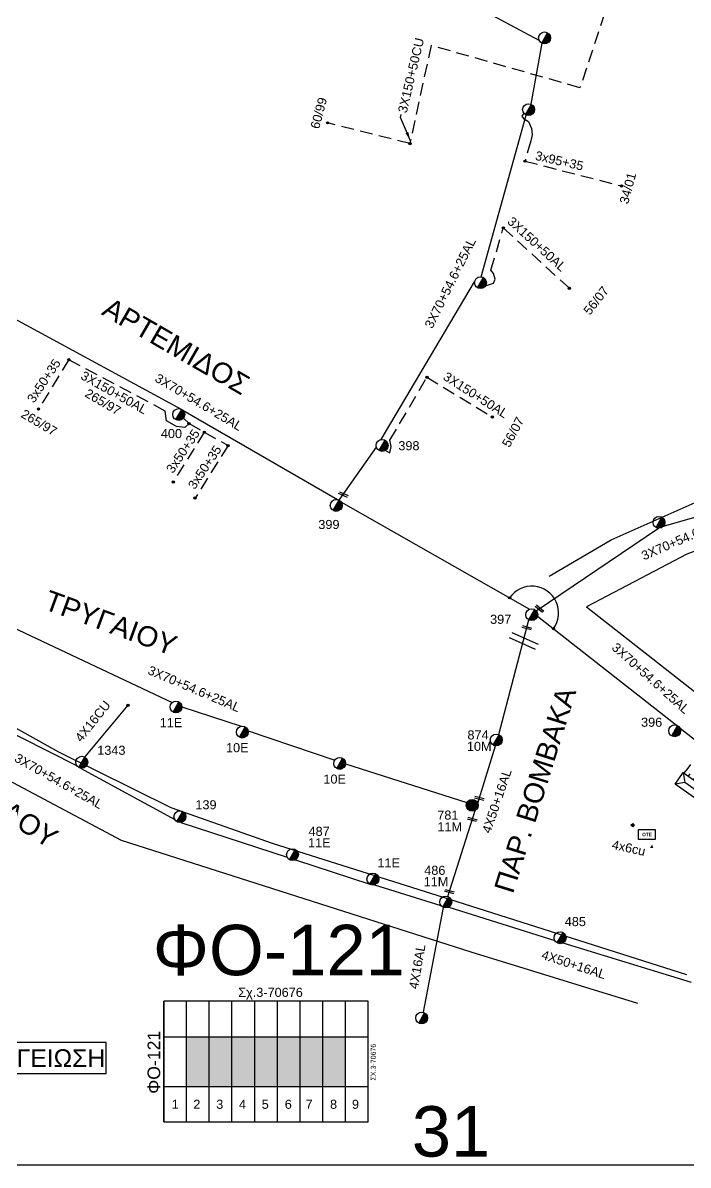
# Model space of a CAD drawing. Header units: millimetres. Extents: x 911 to 5440, y 753 to 2084.
# Drawn here: x 2510.5 to 2642.3, y 756.3 to 982.8 of the extents above; entities that cross this region are included whole.
import ezdxf
from ezdxf.enums import TextEntityAlignment as Align

# ---------------------------------------------------------------- set-up
doc = ezdxf.new("R2010")
doc.units = ezdxf.units.MM
doc.linetypes.add('DASHED', pattern=[19.05, 12.7, -6.35])
for name, color, linetype in [('Pillar OTE', 7, 'Continuous'), ('Άγνωστα', 7, 'Continuous'), ('Ασφαλειοκιβώτια Χ.Τ 9 αναχωρήσεων', 7, 'Continuous'), ('Γέφυρες Εναέριου Δικτύου', 7, 'Continuous'), ('Γυμνά εναέρια ΧΤ (3Φ)   4x16AL', 7, 'Continuous'), ('Γυμνά εναέρια ΧΤ (3Φ)   4x16CU', 7, 'Continuous'), ('Γυμνά εναέρια ΧΤ και ΦΟΠ (3Φ)   4x50+16AL', 7, 'Continuous'), ('Επιγραφές - Σχήματα', 7, 'Continuous'), ('Καλώδια ΧΤ   3x150+50AL', 7, 'DASHED'), ('Καλώδια ΧΤ   3x150+50CU', 7, 'DASHED'), ('Μηχανική τομή', 7, 'Continuous'), ('Στύλος Ξύλινος', 7, 'Continuous'), ('Στύλος Ξύλινος @ 1', 7, 'Continuous'), ('Στύλος ΦΜ', 7, 'Continuous'), ('Στύλος ΦΜ @ 1', 7, 'Continuous'), ('Συνδέσεις', 7, 'Continuous'), ('Συνεστραμμένα ΧΤ   3x70+54.6+25 AL', 7, 'SYN_LINE'), ('Τομή', 7, 'Continuous'), ('Υποσταθμός πόλεως', 7, 'Continuous'), ('Υπόβαθρο ΔΕΗ', 7, 'Continuous'), ('Υπόγεια καλώδια Παροχών ΧΤ   4x50AL', 7, 'DASHED')]:
    doc.layers.add(name, color=color, linetype=linetype)
doc.styles.get("Standard").update_dxf_attribs({"font": 'arial.ttf'})
doc.linetypes.add('SYN_LINE', pattern='A,0.5,-0.0001,["/\\/\\/\\/",Standard,S=0.1,R=0,X=0,Y=-0.05],-0.25', length=0.7501)
doc.dimstyles.new('ISO-25', dxfattribs={"dimtxt": 2.5, "dimasz": 1.8, "dimexe": 1.25, "dimexo": 0.625, "dimtad": 1, "dimtxsty": 'Standard', "dimcen": 1.8, "dimadec": 0, "dimazin": 0, "dimtfac": 1, "dimtmove": 0, "dimatfit": 3, "dimfxl": 1.25, "dimarcsym": 0})

# ---------------------------------------------------------------- blocks, each defined once
blk = doc.blocks.new('ΥΠΑΡΧΩΝ ΤΣΙΜΕΝΤΕΝΙΟΣ ΣΤΥΛΟΣ')
at = {"layer": 'Στύλος ΦΜ'}
blk.add_hatch(color=7, dxfattribs=at).paths.add_polyline_path([(-1.29, -2.28, 0.574793), (2.62, 0, 0.268822), (1.3, 2.27)])
at = {"layer": 'Στύλος ΦΜ', "color": 7}
blk.add_line((-1.29, -2.28), (1.3, 2.27), dxfattribs=at)
blk.add_circle((0, 0), 2.62, dxfattribs=at)
at = {"layer": 'Στύλος ΦΜ', "flags": 4}
for tag, p in [('ΑΡΙΘΜΟΣ', (-4.68, 8.05)), ('ΤΥΠΟΣ', (-4.91, 3.03))]:
    blk.add_attdef(tag, p, '', height=4, dxfattribs=at)
blk = doc.blocks.new('ΥΠΑΡΧΩΝ ΞΥΛΙΝΟΣ ΣΤΥΛΟΣ')
at = {"layer": 'Στύλος Ξύλινος'}
h = blk.add_hatch(color=7, dxfattribs=at)
h.paths.add_polyline_path([(-2.62, 0, 0.270008), (-1.29, -2.28), (1.3, 2.27, 0.576266)])
h.paths.add_polyline_path([(-1.29, -2.28, 0.574793), (2.62, 0, 0.268822), (1.3, 2.27)])
at = {"layer": 'Στύλος Ξύλινος', "color": 7}
blk.add_line((-1.29, -2.28), (1.3, 2.27), dxfattribs=at)
blk.add_circle((0, 0), 2.62, dxfattribs=at)
at = {"layer": 'Στύλος Ξύλινος', "flags": 4}
for tag, p in [('ΑΡΙΘΜΟΣ', (-4.91, 8.6)), ('ΤΥΠΟΣ', (-4.85, 3.39))]:
    blk.add_attdef(tag, p, '', height=4, dxfattribs=at)
blk = doc.blocks.new('ΥΠΟΣΤΑΘΜΟΣ ΠΟΛΕΩΣ 8 ΑΝΑΧΩΡΗΣΕΩΝ')
at = {"layer": 'Υποσταθμός πόλεως', "linetype": 'Continuous', "ltscale": 40}
for p, q in [((-8.18, -2.82), (-8.18, -4)), ((-5.9, -2.82), (-5.9, -4)), ((-3.55, -2.82), (-3.55, -4)), ((-1.28, -2.82), (-1.28, -4)), ((1.23, -2.82), (1.23, -4)), ((3.56, -2.82), (3.56, -4)), ((6.03, -2.82), (6.03, -4)), ((8.16, -2.82), (8.16, -4))]:
    blk.add_line(p, q, dxfattribs=at)
blk.add_lwpolyline([(-8.57, 2.82), (8.57, 2.82), (8.57, -2.82), (-8.57, -2.82)], close=True, dxfattribs=at)
for points in [[(-5.75, 0), (-8.57, 2.82)], [(5.75, 0), (8.57, 2.82)], [(-8.57, -2.82), (-5.75, 0)], [(-5.75, 0), (5.75, 0)], [(8.57, -2.82), (5.75, 0)]]:
    blk.add_lwpolyline(points, dxfattribs=at)
at = {"layer": 'Υποσταθμός πόλεως', "linetype": 'SYN_LINE', "ltscale": 40, "flags": 1}
for tag, p in [('ΜΕΤΑΣΧΗΜΑΤΙΣΜΟΣ', (9.59, 1.44)), ('ΙΣΧΥΣ', (9.57, -1.35)), ('ΑΡΙΘΜΟΣ', (9.69, -4.07))]:
    blk.add_attdef(tag, p, '', height=1.8, dxfattribs=at)
blk = doc.blocks.new('ΜΗΧΑΝΙΚΗ ΤΟΜΗ')
at = {"layer": 'Μηχανική τομή', "ltscale": 40}
for p, q in [((-1.89, 0.78), (1.89, 0.78)), ((1.89, 0), (-1.89, 0))]:
    blk.add_line(p, q, dxfattribs=at)
blk = doc.blocks.new('ΤΟΜΗ')
at = {"layer": 'Τομή', "ltscale": 40}
for p, q in [((-5.68, 0), (5.68, 0)), ((5.68, -2.33), (-5.68, -2.33))]:
    blk.add_line(p, q, dxfattribs=at)
blk = doc.blocks.new('_ΣΥΝΔΕΣΗ')
at = {"layer": 'Συνδέσεις', "linetype": 'SYN_LINE', "ltscale": 40}
blk.add_hatch(color=256, dxfattribs=at).paths.add_polyline_path([(0.5, -0.01, 1), (-0.5, -0.01, 1)])
at = {"layer": 'Συνδέσεις'}
blk.add_circle((0, -0.01), 0.5, dxfattribs=at)
blk = doc.blocks.new('ΑΣΦΑΛΕΙΟΚΙΒΩΤΙΟ ΥΠΟΣΤΑΘΜΟΥ 9 ΑΝΑΧΩΡΗΣΕΩΝ')
at = {"layer": 'Ασφαλειοκιβώτια Χ.Τ 9 αναχωρήσεων', "ltscale": 40}
for p, q in [((-23.8, 40.36), (24.02, 40.36)), ((-9.72, 40.36), (-9.72, -40.64)), ((9.94, 40.36), (9.94, -40.64)), ((-23.8, 31.36), (24.02, 31.36)), ((-23.8, 22.36), (24.02, 22.36)), ((-23.8, 13.36), (24.02, 13.36)), ((-23.8, 4.36), (24.02, 4.36)), ((-23.8, -4.64), (24.02, -4.64)), ((-23.8, -13.64), (24.02, -13.64)), ((-23.8, -22.64), (24.02, -22.64)), ((-23.8, -31.64), (24.02, -31.64))]:
    blk.add_line(p, q, dxfattribs=at)
at = {"layer": 'Ασφαλειοκιβώτια Χ.Τ 9 αναχωρήσεων'}
blk.add_lwpolyline([(-23.8, -40.64), (24.02, -40.64), (24.02, 40.36), (-23.8, 40.36)], close=True, dxfattribs=at)
for s, p in [('1', (-18.61, 37.24)), ('2', (-18.61, 28.67)), ('3', (-18.61, 19.6)), ('4', (-18.61, 10.58)), ('5', (-18.61, 1.57)), ('6', (-18.61, -7.57)), ('7', (-18.61, -15.81)), ('8', (-18.61, -25.5)), ('9', (-18.61, -34.19))]:
    blk.add_text(s, height=3.6, rotation=270, dxfattribs=at).set_placement(p)
at = {"layer": 'Ασφαλειοκιβώτια Χ.Τ 9 αναχωρήσεων', "ltscale": 40}
for tag, height, p in [('ΟΝΟΜΑ', 5, (-0.16, 44.31)), ('ΚΕΙΜΕΝΟ 1', 2, (17.06, 35.59)), ('ΚΕΙΜΕΝΟ 2', 2, (17.06, 26.88)), ('ΚΕΙΜΕΝΟ 3', 2, (17.06, 17.69)), ('ΚΕΙΜΕΝΟ 4', 2, (17.06, 8.71)), ('ΚΕΙΜΕΝΟ 5', 2, (17.06, -0.13)), ('ΚΕΙΜΕΝΟ 6', 2, (17.06, -9.05)), ('ΚΕΙΜΕΝΟ 7', 2, (17.06, -18.13)), ('ΚΕΙΜΕΝΟ 8', 2, (17.06, -26.85)), ('ΚΕΙΜΕΝΟ 9', 2, (17.06, -35.99)), ('ΣΧ', 2, (-0.1, -42.64))]:
    blk.add_attdef(tag, text='', height=height, dxfattribs=at).set_placement(p, align=Align.MIDDLE_CENTER)
blk = doc.blocks.new('PILLAR ΟΤΕ')
at = {"layer": 'Pillar OTE', "ltscale": 40}
blk.add_lwpolyline([(-3.31, 2.02), (3.39, 2.02), (3.39, -1.99), (-3.31, -1.99)], close=True, dxfattribs=at)
at = {"layer": 'Pillar OTE', "insert": (-1.81, 0.71), "char_height": 1.3575, "width": 109.961, "attachment_point": 1}
blk.add_mtext('{\\fArial|b1|i0|c161|p34;OTE}', dxfattribs=at)
blk = doc.blocks.new('TSONTA XT1')
at = {"ltscale": 40}
h = blk.add_hatch(color=256, dxfattribs=at)
h.dxf.hatch_style = 1
h.paths.add_polyline_path([(595.96, 2487.66), (597.07, 2488.77), (595.96, 2489.87), (594.85, 2488.77)])
blk.add_lwpolyline([(594.85, 2488.77), (595.96, 2489.87), (597.07, 2488.77), (595.96, 2487.66)], close=True, dxfattribs=at)

msp = doc.modelspace()

# ---------------------------------------------------------------- hatches: boundary and pattern name
at = {"layer": 'Pillar OTE', "ltscale": 40}
h = msp.add_hatch(color=256, dxfattribs=at)
h.dxf.hatch_style = 1
h.paths.add_polyline_path([(2635.39, 819.2), (2635.15, 819.9), (2634.76, 819.26)])
at = {"layer": 'Ασφαλειοκιβώτια Χ.Τ 9 αναχωρήσεων'}
for color, points in [(5, [(2547.41, 781.79), (2542.91, 781.79), (2542.91, 771.96), (2547.41, 771.96)]), (27, [(2551.91, 781.79), (2547.41, 781.79), (2547.41, 771.96), (2551.91, 771.96)]), (2, [(2556.41, 781.79), (2551.91, 781.79), (2551.91, 771.96), (2556.41, 771.96)]), (30, [(2560.91, 781.79), (2556.41, 781.79), (2556.41, 771.96), (2560.91, 771.96)]), (133, [(2565.41, 781.79), (2560.91, 781.79), (2560.91, 771.96), (2565.41, 771.96)]), (154, [(2569.91, 781.79), (2565.41, 781.79), (2565.41, 771.96), (2569.91, 771.96)]), (85, [(2574.41, 781.79), (2569.91, 781.79), (2569.91, 771.96), (2574.41, 771.96)])]:
    msp.add_hatch(color=color, dxfattribs=at).paths.add_polyline_path(points)

# ---------------------------------------------------------------- linework, layer by layer
at = {"layer": 'Άγνωστα', "color": 30, "linetype": 'DASHED', "ltscale": 0.2}
msp.add_lwpolyline([(2609.71, 964.97), (2609.37, 964.32), (2609.64, 963.91), (2610.63, 963.29), (2611.23, 961.9), (2611.36, 960.62), (2611.12, 959.47), (2609.97, 955.43), (2629.09, 950.52)], dxfattribs=at)
at = {"layer": 'Άγνωστα', "color": 6, "linetype": 'DASHED', "ltscale": 0.2}
for points in [[(2519.59, 916.07), (2513.58, 906.27)], [(2542.31, 904.48), (2543.4, 903.38), (2546.43, 901.69), (2551.13, 899.01), (2544.6, 888.62)], [(2546.43, 901.69), (2540.28, 891.81)]]:
    msp.add_lwpolyline(points, dxfattribs=at)
at = {"layer": 'Γέφυρες Εναέριου Δικτύου'}
msp.add_arc((2611.31, 865.84), 5.31, 324.0841, 145.6775, dxfattribs=at)
at = {"layer": 'Γυμνά εναέρια ΧΤ (3Φ)   4x16AL', "color": 27, "linetype": 'SYN_LINE', "ltscale": 20}
msp.add_lwpolyline([(2593.75, 807.46), (2589.81, 786.66)], dxfattribs=at)
at = {"layer": 'Γυμνά εναέρια ΧΤ (3Φ)   4x16CU', "color": 27, "linetype": 'SYN_LINE', "ltscale": 10}
msp.add_lwpolyline([(2522.74, 837.26), (2531.33, 847.55)], dxfattribs=at)
at = {"layer": 'Γυμνά εναέρια ΧΤ και ΦΟΠ (3Φ)   4x50+16AL', "color": 27}
for points in [[(2604.77, 841.72), (2610.72, 864.46)], [(2600.62, 828.11), (2604.09, 839.49)], [(2594.67, 809.62), (2600.06, 826.65)], [(2594.9, 807.53), (2615.88, 800.92)], [(2617.49, 800.4), (2642.89, 792.63)]]:
    msp.add_lwpolyline(points, dxfattribs=at)
at = {"layer": 'Επιγραφές - Σχήματα'}
msp.add_lwpolyline([(2959.33, 1782.88), (2959.33, 1782.88), (2959.33, 756.34), (954.14, 756.34), (954.14, 1770.68), (954.14, 1770.68)], dxfattribs=at)
at = {"layer": 'Επιγραφές - Σχήματα', "color": 190}
msp.add_lwpolyline([(2491.48, 774.49), (2526.99, 774.49), (2526.99, 780.66), (2491.48, 780.66)], close=True, dxfattribs=at)
at = {"layer": 'Καλώδια ΧΤ   3x150+50AL', "color": 30, "ltscale": 0.2}
for points in [[(2602.15, 930.7), (2603.73, 931.2), (2604.08, 932.03), (2603.75, 933.16), (2603.22, 933.81), (2605.67, 942.21), (2618.76, 930.23)], [(2582.33, 898.08), (2583.16, 897.6), (2583.46, 898.81), (2583.21, 900.07), (2590.53, 912.58), (2603.52, 904.68)]]:
    msp.add_lwpolyline(points, dxfattribs=at)
at = {"layer": 'Καλώδια ΧΤ   3x150+50AL', "color": 6, "ltscale": 0.2}
msp.add_lwpolyline([(2543.4, 903.38), (2542.54, 902.61), (2540.95, 902.81), (2538.96, 903.93), (2538.66, 905.88), (2519.59, 916.07)], dxfattribs=at)
at = {"layer": 'Καλώδια ΧΤ   3x150+50AL', "ltscale": 0.2}
msp.add_lwpolyline([(2658.07, 797.83), (2672, 787.64), (2691.37, 809.02), (2666.24, 830.06), (2667.51, 832.44), (2652.37, 844.08), (2649.36, 840.42), (2647.48, 841.75), (2641.82, 834.55)], dxfattribs=at)
at = {"layer": 'Καλώδια ΧΤ   3x150+50CU', "color": 2, "ltscale": 0.2}
msp.add_lwpolyline([(2677.28, 970.21, -0.913247), (2679.33, 975.73), (2680.79, 980.7), (2629.32, 995.53), (2620.85, 969.98), (2591.36, 978.36)], format="xyb", dxfattribs=at)
msp.add_lwpolyline([(2591.36, 978.36), (2587.16, 958.91), (2570.85, 963.02)], dxfattribs=at)
at = {"layer": 'Συνεστραμμένα ΧΤ   3x70+54.6+25 AL', "color": 30, "ltscale": 10}
for points in [[(2612.78, 979.37), (2599.58, 986.45)], [(2613.27, 978.83), (2611.15, 966.72)]]:
    msp.add_lwpolyline(points, dxfattribs=at)
at = {"layer": 'Συνεστραμμένα ΧΤ   3x70+54.6+25 AL', "color": 30, "ltscale": 20}
for points in [[(2601.26, 932.49), (2610.23, 964.55)], [(2581.48, 900.21), (2599.98, 931.47)], [(2573.15, 888.19), (2580.53, 898.71)]]:
    msp.add_lwpolyline(points, dxfattribs=at)
at = {"layer": 'Συνεστραμμένα ΧΤ   3x70+54.6+25 AL', "color": 6, "ltscale": 20}
for points in [[(2504.05, 926.74), (2541.85, 906.26)], [(2542.17, 906.06), (2572.8, 888.32)], [(2637.42, 883.06), (2665.04, 890.99)], [(2573.49, 887.9), (2610.88, 866.59)], [(2612.17, 866.29), (2636.39, 882.63)], [(2612.45, 865.22), (2639.99, 843.59)], [(2640.69, 842.97), (2668.85, 820.89)]]:
    msp.add_lwpolyline(points, dxfattribs=at)
at = {"layer": 'Συνεστραμμένα ΧΤ   3x70+54.6+25 AL', "color": 27, "ltscale": 20}
for points in [[(2504.86, 864.66), (2540.07, 848.1)], [(2541.99, 847.22), (2553.7, 843.37)], [(2498.59, 846.97), (2521.21, 835.54)], [(2555.1, 842.48), (2572.28, 836.67)], [(2574.42, 835.89), (2598.47, 828.23)], [(2521.92, 835.09), (2540.56, 824.86)], [(2541.79, 824.28), (2562.85, 817.39)], [(2564.49, 816.89), (2579.25, 812.04)]]:
    msp.add_lwpolyline(points, dxfattribs=at)
at = {"layer": 'Συνεστραμμένα ΧΤ   3x70+54.6+25 AL', "color": 27, "ltscale": 15}
msp.add_lwpolyline([(2580.14, 811.93), (2593.32, 807.8)], dxfattribs=at)
at = {"layer": 'Υπόβαθρο ΔΕΗ'}
for points in [[(2614.76, 873.16), (2627.04, 880.35), (2644.26, 887.98), (2656.83, 891.9), (2667.12, 892.94)], [(2642.03, 794.11), (2596.54, 808.55), (2559.95, 820.15), (2539.85, 827.2), (2517.63, 838.24), (2500.64, 847.66), (2489.45, 854.92), (2467.06, 869.59), (2454.28, 878.52), (2445.92, 883.63)], [(2674.1, 854.45), (2670.4, 870.93), (2668.15, 884.07), (2656.52, 882.78), (2642.06, 877.5), (2631.59, 872.02), (2622.17, 867.08), (2650.88, 844.52), (2690.95, 811.67), (2674.1, 854.45)], [(2464.37, 769.32), (2407.81, 809.74), (2449.88, 869.39), (2504.31, 834.4), (2529.95, 820.77), (2599.24, 798.66), (2632.27, 788.45)]]:
    msp.add_lwpolyline(points, dxfattribs=at)

# ---------------------------------------------------------------- block references
at = {"layer": 'Pillar OTE', "xscale": 0.5, "yscale": 0.5, "zscale": 0.5}
msp.add_blockref('PILLAR ΟΤΕ', (2634.08, 821.89), dxfattribs=at)
at = {"layer": 'Ασφαλειοκιβώτια Χ.Τ 9 αναχωρήσεων', "xscale": 0.5, "yscale": 0.5, "zscale": 0.5, "rotation": 90}
msp.add_blockref('ΑΣΦΑΛΕΙΟΚΙΒΩΤΙΟ ΥΠΟΣΤΑΘΜΟΥ 9 ΑΝΑΧΩΡΗΣΕΩΝ', (2558.59, 776.82), dxfattribs=at).add_auto_attribs({'ΟΝΟΜΑ': 'ΦΟ-121', 'ΣΧ': 'ΣX.3-70676'})
at = {"layer": 'Μηχανική τομή'}
for p, xscale, yscale, zscale, rotation in [((2574.07, 889.49), 0.5000000000002741, 0.5000000000002741, 0.5000000000002741, 155.5619944990725), ((2612.96, 866.82), 0.5000000000003361, 0.5000000000003361, 0.5000000000003361, 140.6973874422891), ((2610.36, 863.09), 0.5000000000002636, 0.5000000000002636, 0.5000000000002636, 165.3701920286456), ((2600.97, 829.28), 0.5000000000002636, 0.5000000000002636, 0.5000000000002636, 165.3701920286456), ((2599.56, 825.08), 0.5000000000002636, 0.5000000000002636, 0.5000000000002636, 165.3701920286456), ((2595.04, 810.78), 0.5000000000002636, 0.5000000000002636, 0.5000000000002636, 165.3701920286456)]:
    msp.add_blockref('ΜΗΧΑΝΙΚΗ ΤΟΜΗ', p, dxfattribs=dict(at, xscale=xscale, yscale=yscale, zscale=zscale, rotation=rotation))
at = {"layer": 'Στύλος Ξύλινος @ 1', "ltscale": 40}
ref = msp.add_blockref('ΥΠΑΡΧΩΝ ΞΥΛΙΝΟΣ ΣΤΥΛΟΣ', (2599.51, 827.7), dxfattribs=dict(at, xscale=0.4499999999998181, yscale=0.4499999999998181, zscale=0.4499999999998181))
ref.add_attrib('ΤΥΠΟΣ', '11M', (2592.61, 822.52), dxfattribs={"layer": 'Στύλος Ξύλινος', "height": 1.8, "flags": 4})
ref.add_attrib('ΑΡΙΘΜΟΣ', '781', (2592.58, 824.86), dxfattribs={"layer": 'Στύλος Ξύλινος', "height": 1.8, "flags": 4})
at = {"layer": 'Στύλος ΦΜ @ 1', "ltscale": 40, "xscale": 0.4499999999998181, "yscale": 0.4499999999998181, "zscale": 0.4499999999998181}
for p in [(2613.85, 979.86), (2610.67, 965.64), (2601.15, 931.32), (2636.51, 883.8), (2589.49, 785.53)]:
    msp.add_blockref('ΥΠΑΡΧΩΝ ΤΣΙΜΕΝΤΕΝΙΟΣ ΣΤΥΛΟΣ', p, dxfattribs=at)
at = {"layer": 'Στύλος ΦΜ @ 1', "ltscale": 40}
ref = msp.add_blockref('ΥΠΑΡΧΩΝ ΤΣΙΜΕΝΤΕΝΙΟΣ ΣΤΥΛΟΣ', (2541.37, 905.19), dxfattribs=dict(at, xscale=0.4499999999998181, yscale=0.4499999999998181, zscale=0.4499999999998181))
ref.add_attrib('ΤΥΠΟΣ', '400', (2537.82, 900.51), dxfattribs={"layer": 'Στύλος ΦΜ', "height": 1.8, "flags": 4})
ref = msp.add_blockref('ΥΠΑΡΧΩΝ ΤΣΙΜΕΝΤΕΝΙΟΣ ΣΤΥΛΟΣ', (2581.66, 899.05), dxfattribs=dict(at, xscale=0.4499999999998181, yscale=0.4499999999998181, zscale=0.4499999999998181))
ref.add_attrib('ΤΥΠΟΣ', '398', (2584.87, 898.1), dxfattribs={"layer": 'Στύλος ΦΜ', "height": 1.8, "flags": 4})
ref = msp.add_blockref('ΥΠΑΡΧΩΝ ΤΣΙΜΕΝΤΕΝΙΟΣ ΣΤΥΛΟΣ', (2572.57, 887.16), dxfattribs=dict(at, xscale=0.4499999999998181, yscale=0.4499999999998181, zscale=0.4499999999998181))
ref.add_attrib('ΤΥΠΟΣ', '399', (2569.02, 882.48), dxfattribs={"layer": 'Στύλος ΦΜ', "height": 1.8, "flags": 4})
ref = msp.add_blockref('ΥΠΑΡΧΩΝ ΤΣΙΜΕΝΤΕΝΙΟΣ ΣΤΥΛΟΣ', (2611.3, 865.49), dxfattribs=dict(at, xscale=0.4499999999998181, yscale=0.4499999999998181, zscale=0.4499999999998181))
ref.add_attrib('ΤΥΠΟΣ', '397', (2603.05, 863.68), dxfattribs={"layer": 'Στύλος ΦΜ', "height": 1.8, "flags": 4})
ref = msp.add_blockref('ΥΠΑΡΧΩΝ ΤΣΙΜΕΝΤΕΝΙΟΣ ΣΤΥΛΟΣ', (2540.82, 847.19), dxfattribs=dict(at, xscale=0.4499999999998181, yscale=0.4499999999998181, zscale=0.4499999999998181))
ref.add_attrib('ΤΥΠΟΣ', '11E', (2537.59, 843.19), dxfattribs={"layer": 'Στύλος ΦΜ', "height": 1.8, "flags": 4})
ref = msp.add_blockref('ΥΠΑΡΧΩΝ ΤΣΙΜΕΝΤΕΝΙΟΣ ΣΤΥΛΟΣ', (2639.62, 842.47), dxfattribs=dict(at, xscale=0.4499999999998181, yscale=0.4499999999998181, zscale=0.4499999999998181))
ref.add_attrib('ΤΥΠΟΣ', '396', (2632.96, 843.27), dxfattribs={"layer": 'Στύλος ΦΜ', "height": 1.8, "flags": 4})
ref = msp.add_blockref('ΥΠΑΡΧΩΝ ΤΣΙΜΕΝΤΕΝΙΟΣ ΣΤΥΛΟΣ', (2553.96, 842.22), dxfattribs=dict(at, xscale=0.4499999999998181, yscale=0.4499999999998181, zscale=0.4499999999998181))
ref.add_attrib('ΤΥΠΟΣ', '10E', (2550.73, 838.22), dxfattribs={"layer": 'Στύλος ΦΜ', "height": 1.8, "flags": 4})
ref = msp.add_blockref('ΥΠΑΡΧΩΝ ΤΣΙΜΕΝΤΕΝΙΟΣ ΣΤΥΛΟΣ', (2604.27, 840.65), dxfattribs=dict(at, xscale=0.4499999999998181, yscale=0.4499999999998181, zscale=0.4499999999998181))
ref.add_attrib('ΤΥΠΟΣ', '10M', (2598.45, 838.49), dxfattribs={"layer": 'Στύλος ΦΜ', "height": 1.8, "flags": 4})
ref.add_attrib('ΑΡΙΘΜΟΣ', '874', (2598.56, 840.75), dxfattribs={"layer": 'Στύλος ΦΜ', "height": 1.8, "flags": 4})
ref = msp.add_blockref('ΥΠΑΡΧΩΝ ΤΣΙΜΕΝΤΕΝΙΟΣ ΣΤΥΛΟΣ', (2522.15, 836.24), dxfattribs=dict(at, xscale=0.4499999999998181, yscale=0.4499999999998181, zscale=0.4499999999998181))
ref.add_attrib('ΤΥΠΟΣ', '1343', (2525.22, 837.71), dxfattribs={"layer": 'Στύλος ΦΜ', "height": 1.8, "flags": 4})
ref = msp.add_blockref('ΥΠΑΡΧΩΝ ΤΣΙΜΕΝΤΕΝΙΟΣ ΣΤΥΛΟΣ', (2573.25, 836), dxfattribs=dict(at, xscale=0.4499999999998181, yscale=0.4499999999998181, zscale=0.4499999999998181))
ref.add_attrib('ΤΥΠΟΣ', '10E', (2570.02, 832), dxfattribs={"layer": 'Στύλος ΦΜ', "height": 1.8, "flags": 4})
ref = msp.add_blockref('ΥΠΑΡΧΩΝ ΤΣΙΜΕΝΤΕΝΙΟΣ ΣΤΥΛΟΣ', (2541.59, 825.44), dxfattribs=dict(at, xscale=0.4499999999998181, yscale=0.4499999999998181, zscale=0.4499999999998181))
ref.add_attrib('ΤΥΠΟΣ', '139', (2544.66, 826.9), dxfattribs={"layer": 'Στύλος ΦΜ', "height": 1.8, "flags": 4})
ref = msp.add_blockref('ΥΠΑΡΧΩΝ ΤΣΙΜΕΝΤΕΝΙΟΣ ΣΤΥΛΟΣ', (2563.9, 817.91), dxfattribs=dict(at, xscale=0.4499999999998181, yscale=0.4499999999998181, zscale=0.4499999999998181))
ref.add_attrib('ΤΥΠΟΣ', '11E', (2566.98, 819.37), dxfattribs={"layer": 'Στύλος ΦΜ', "height": 1.8, "flags": 4})
ref.add_attrib('ΑΡΙΘΜΟΣ', '487', (2567.08, 821.64), dxfattribs={"layer": 'Στύλος ΦΜ', "height": 1.8, "flags": 4})
ref = msp.add_blockref('ΥΠΑΡΧΩΝ ΤΣΙΜΕΝΤΕΝΙΟΣ ΣΤΥΛΟΣ', (2579.83, 813.07), dxfattribs=dict(at, xscale=0.4499999999998181, yscale=0.4499999999998181, zscale=0.4499999999998181))
ref.add_attrib('ΤΥΠΟΣ', '11E', (2580.73, 815.37), dxfattribs={"layer": 'Στύλος ΦΜ', "height": 1.8, "flags": 4})
ref = msp.add_blockref('ΥΠΑΡΧΩΝ ΤΣΙΜΕΝΤΕΝΙΟΣ ΣΤΥΛΟΣ', (2594.26, 808.52), dxfattribs=dict(at, xscale=0.4499999999998181, yscale=0.4499999999998181, zscale=0.4499999999998181))
ref.add_attrib('ΤΥΠΟΣ', '11M', (2589.89, 811.65), dxfattribs={"layer": 'Στύλος ΦΜ', "height": 1.8, "flags": 4})
ref.add_attrib('ΑΡΙΘΜΟΣ', '486', (2590, 813.91), dxfattribs={"layer": 'Στύλος ΦΜ', "height": 1.8, "flags": 4})
ref = msp.add_blockref('ΥΠΑΡΧΩΝ ΤΣΙΜΕΝΤΕΝΙΟΣ ΣΤΥΛΟΣ', (2616.93, 801.44), dxfattribs=dict(at, xscale=0.4499999999998181, yscale=0.4499999999998181, zscale=0.4499999999998181))
ref.add_attrib('ΤΥΠΟΣ', '485', (2617.84, 803.74), dxfattribs={"layer": 'Στύλος ΦΜ', "height": 1.8, "flags": 4})
at = {"layer": 'Συνδέσεις'}
for name, p, xscale, yscale, zscale in [('_ΣΥΝΔΕΣΗ', (2570.85, 963.02), 0.4499999999998181, 0.4499999999998181, 0.4499999999998181), ('_ΣΥΝΔΕΣΗ', (2587.16, 958.91), 0.4499999999998181, 0.4499999999998181, 0.4499999999998181), ('_ΣΥΝΔΕΣΗ', (2609.97, 955.43), 0.4499999999998181, 0.4499999999998181, 0.4499999999998181), ('_ΣΥΝΔΕΣΗ', (2629.09, 950.52), 0.4499999999998181, 0.4499999999998181, 0.4499999999998181), ('_ΣΥΝΔΕΣΗ', (2605.67, 942.21), 0.4499999999998181, 0.4499999999998181, 0.4499999999998181), ('_ΣΥΝΔΕΣΗ', (2618.76, 930.23), 0.4499999999998181, 0.4499999999998181, 0.4499999999998181), ('_ΣΥΝΔΕΣΗ', (2519.59, 916.07), 0.4499999999998181, 0.4499999999998181, 0.4499999999998181), ('_ΣΥΝΔΕΣΗ', (2590.53, 912.58), 0.4499999999998181, 0.4499999999998181, 0.4499999999998181), ('_ΣΥΝΔΕΣΗ', (2513.58, 906.27), 0.4499999999998181, 0.4499999999998181, 0.4499999999998181), ('_ΣΥΝΔΕΣΗ', (2603.52, 904.68), 0.4499999999998181, 0.4499999999998181, 0.4499999999998181), ('_ΣΥΝΔΕΣΗ', (2543.4, 903.38), 0.4499999999998181, 0.4499999999998181, 0.4499999999998181), ('_ΣΥΝΔΕΣΗ', (2546.43, 901.69), 0.4499999999998181, 0.4499999999998181, 0.4499999999998181), ('_ΣΥΝΔΕΣΗ', (2551.13, 899.01), 0.4499999999998181, 0.4499999999998181, 0.4499999999998181), ('_ΣΥΝΔΕΣΗ', (2540.28, 891.81), 0.4499999999998181, 0.4499999999998181, 0.4499999999998181), ('_ΣΥΝΔΕΣΗ', (2544.6, 888.62), 0.4499999999998181, 0.4499999999998181, 0.4499999999998181), ('_ΣΥΝΔΕΣΗ', (2606.93, 868.84), 0.4499999999998181, 0.4499999999998181, 0.4499999999998181), ('_ΣΥΝΔΕΣΗ', (2615.61, 862.74), 0.4499999999998181, 0.4499999999998181, 0.4499999999998181), ('_ΣΥΝΔΕΣΗ', (2531.33, 847.55), 0.4499999999998181, 0.4499999999998181, 0.4499999999998181), ('TSONTA XT1', (2448.03, 58.42), 0.3075184835441075, 0.3075184835441075, 0.3075184835441075)]:
    msp.add_blockref(name, p, dxfattribs=dict(at, xscale=xscale, yscale=yscale, zscale=zscale))
at = {"layer": 'Τομή', "xscale": 0.5000000000003453, "yscale": 0.5000000000003453, "zscale": 0.5000000000003453, "rotation": 155.9303407755288}
msp.add_blockref('ΤΟΜΗ', (2609.48, 859.72), dxfattribs=at)
at = {"layer": 'Υποσταθμός πόλεως', "xscale": 0.4999999999999629, "yscale": 0.4999999999999629, "zscale": 0.4999999999999629, "rotation": 144.8226653781787}
msp.add_blockref('ΥΠΟΣΤΑΘΜΟΣ ΠΟΛΕΩΣ 8 ΑΝΑΧΩΡΗΣΕΩΝ', (2644, 830.57), dxfattribs=at)

# ---------------------------------------------------------------- texts
at = {"layer": 'Γυμνά εναέρια ΧΤ (3Φ)   4x16AL', "color": 7, "insert": (2586.94, 791.47), "char_height": 1.8, "width": 168.3718, "attachment_point": 1, "rotation": 79.9254}
msp.add_mtext('4X16AL', dxfattribs=at)
at = {"layer": 'Γυμνά εναέρια ΧΤ (3Φ)   4x16CU', "color": 7, "insert": (2520.66, 841.22), "char_height": 1.8, "width": 168.3718, "attachment_point": 1, "rotation": 51.4341}
msp.add_mtext('4X16CU', dxfattribs=at)
at = {"layer": 'Γυμνά εναέρια ΧΤ και ΦΟΠ (3Φ)   4x50+16AL', "color": 7, "char_height": 1.8, "width": 168.3718, "attachment_point": 1}
for insert, rotation in [((2601.4, 822.58), 71.2139), ((2613.63, 799.03), 341.8963)]:
    msp.add_mtext('4X50+16AL', dxfattribs=dict(at, insert=insert, rotation=rotation))
at = {"layer": 'Επιγραφές - Σχήματα', "color": 7, "char_height": 1.8, "width": 168.3718, "attachment_point": 1}
for s, insert, rotation in [('60/99', (2567.42, 962.15), 75.0126), ('3x95+35', (2612.26, 957.47), 346.9902), ('34/01', (2628.65, 947.26), 75.0126), ('56/07', (2621.39, 925.87), 51.6686), ('3x50+35', (2511.18, 908.33), 56.1782), ('265/97', (2523.5, 910.41), 329.5465), ('265/97', (2510.85, 906.32), 329.5465), ('56/07', (2605.31, 899.36), 61.6566), ('3x50+35', (2538.73, 894.38), 56.1782), ('3x50+35', (2543.05, 891.19), 56.1782)]:
    msp.add_mtext(s, dxfattribs=dict(at, insert=insert, rotation=rotation))
at = {"layer": 'Επιγραφές - Σχήματα', "char_height": 4, "attachment_point": 1}
for s, insert, width, rotation in [('ΑΡΤΕΜΙΔΟΣ ', (2527.88, 928.57), 11.1692, 329.9365), ('ΤΡΥΓΑΙΟΥ ', (2515.78, 870.45), 11.1692, 339.8386), ('ΠΑΡ. ΒΟΜΒΑΚΑ ', (2603.76, 811.19), 44.0629, 72.6635), ('ΧΩΜΑΤΙΑΔΟΥ ', (2487.03, 842.4), 11.1692, 326.9738)]:
    msp.add_mtext(s, dxfattribs=dict(at, insert=insert, width=width, rotation=rotation))
at = {"layer": 'Επιγραφές - Σχήματα', "attachment_point": 1}
for s, insert, char_height, width in [('ΦΟ-121', (2536.21, 804), 10, 11.1692), ('Σχ.3-70676', (2553.15, 791.51), 1.8, 11.1692), ('31', (2587.54, 768.04), 10, 85.544)]:
    msp.add_mtext(s, dxfattribs=dict(at, insert=insert, char_height=char_height, width=width))
at = {"layer": 'Επιγραφές - Σχήματα', "color": 190, "insert": (2492.43, 779.32), "char_height": 3.5, "width": 35.1311, "attachment_point": 1}
msp.add_mtext('KOINH ΓΕΙΩΣΗ', dxfattribs=at)
at = {"layer": 'Καλώδια ΧΤ   3x150+50AL', "color": 7, "char_height": 1.8, "width": 168.3718, "attachment_point": 1}
for insert, rotation in [((2607.54, 944.57), 317.6658), ((2522.64, 913.9), 330.6799), ((2594.54, 913.75), 327.426)]:
    msp.add_mtext('3X150+50AL', dxfattribs=dict(at, insert=insert, rotation=rotation))
at = {"layer": 'Καλώδια ΧΤ   3x150+50CU', "color": 7, "insert": (2584.76, 965.27), "char_height": 1.8, "width": 168.3718, "attachment_point": 1, "rotation": 76.7127}
msp.add_mtext('3X150+50CU', dxfattribs=at)
at = {"layer": 'Συνεστραμμένα ΧΤ   3x70+54.6+25 AL', "color": 7, "char_height": 1.8, "width": 168.3718, "attachment_point": 1}
for insert, rotation in [((2589.99, 922.88), 63.6331), ((2537.39, 913.42), 329.232), ((2632.81, 877.9), 23.4756), ((2628.19, 860.09), 318.2145), ((2535.77, 855.45), 336.9356), ((2509.53, 838.09), 330.5203)]:
    msp.add_mtext('3X70+54.6+25AL', dxfattribs=dict(at, insert=insert, rotation=rotation))
at = {"layer": 'Υπόγεια καλώδια Παροχών ΧΤ   4x50AL', "color": 7, "ltscale": 0.2, "insert": (2627.44, 820.85), "char_height": 1.8, "attachment_point": 1, "rotation": 347.641}
msp.add_mtext_dynamic_manual_height_columns('4x6cu', width=1.8, gutter_width=12.5, heights=[0.118], dxfattribs=at)

# ---------------------------------------------------------------- leaders
at = {"layer": 'Επιγραφές - Σχήματα'}
msp.add_leader([(2587.27, 959.44), (2585.29, 964.1), (2585.42, 964.7)], dimstyle='ISO-25', override={"dimgap": 0.625, "dimtad": 0}, dxfattribs=at)

doc.saveas('drawing.dxf')
